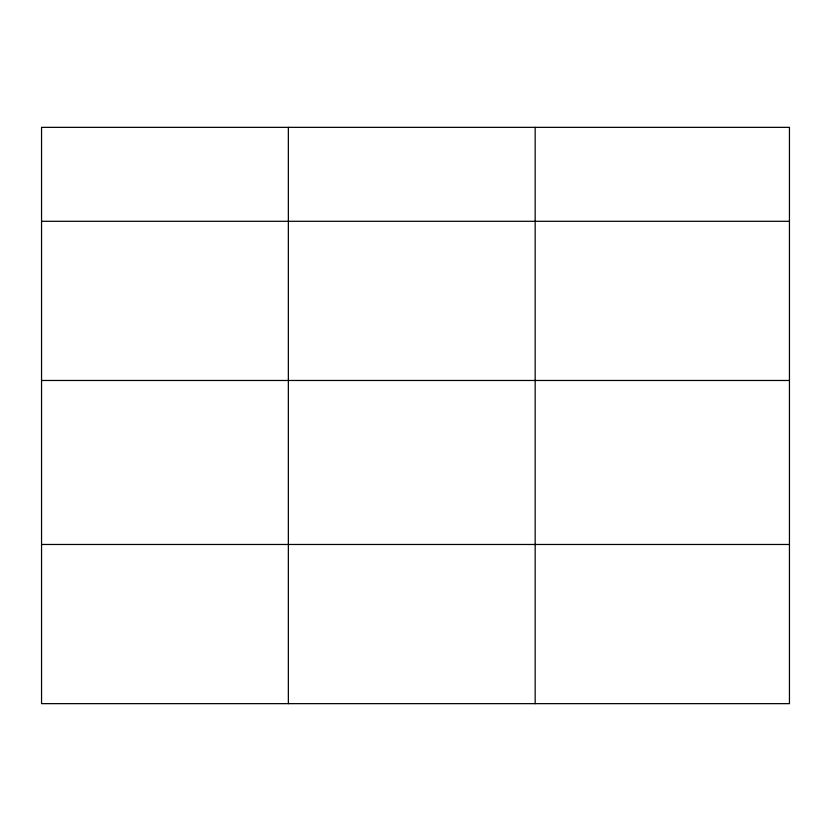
<?xml version="1.0" encoding="UTF-8"?>
<svg xmlns="http://www.w3.org/2000/svg" width="831" height="831" viewBox="0 0 831 831"><rect width="100%" height="100%" fill="white"/><g stroke="black" fill="none" stroke-linecap="round" stroke-linejoin="round"><path stroke-width="1.25" d="M789.45 380.473L789.45 127.351L41.55 127.351L41.55 703.649L789.45 703.649L789.45 380.473L41.55 380.473M41.55 221.295L789.45 221.295M41.55 544.471L789.45 544.471M535.164 127.351L535.164 703.649M288.357 127.351L288.357 703.649"/></g></svg>
